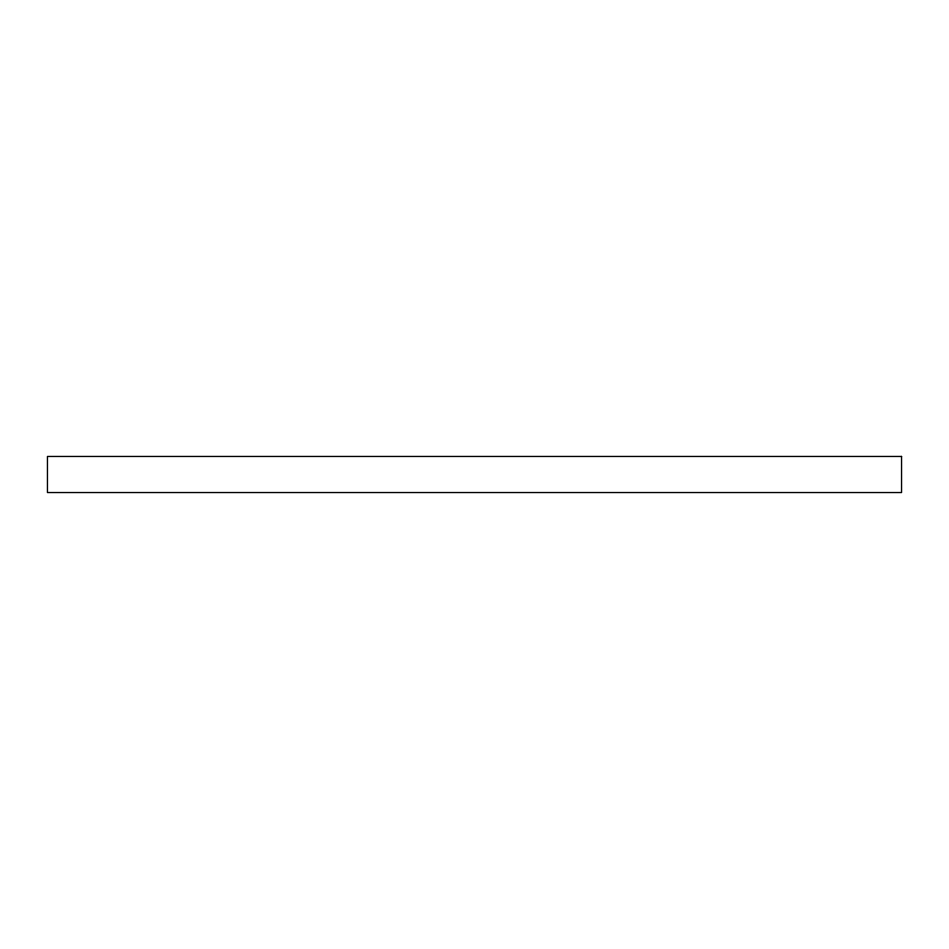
<?xml version="1.0" encoding="UTF-8"?>
<svg xmlns="http://www.w3.org/2000/svg" width="949" height="949" viewBox="0 0 949 949"><rect width="100%" height="100%" fill="white"/><g stroke="black" fill="none" stroke-linecap="round" stroke-linejoin="round"><path stroke-width="1.42" d="M901.55 456.457L47.45 456.457L47.45 492.543L901.55 492.543L901.55 456.457"/></g></svg>
